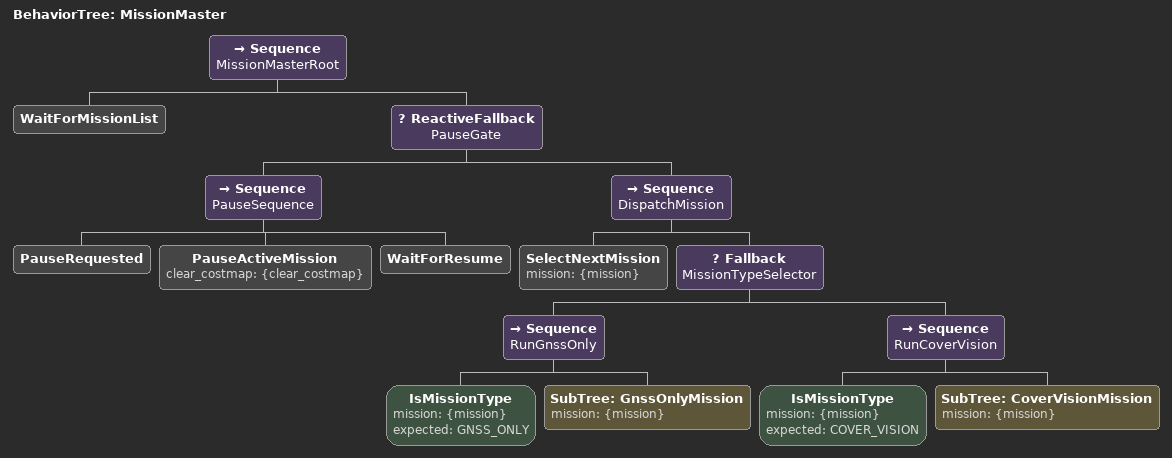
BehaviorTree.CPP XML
<?xml version="1.0" encoding="UTF-8"?>
<root BTCPP_format="3">
  <BehaviorTree ID="MissionMaster">
    <Sequence name="MissionMasterRoot">
      <WaitForMissionList/>
      <ReactiveFallback name="PauseGate">
        <Sequence name="PauseSequence">
          <PauseRequested/>
          <PauseActiveMission clear_costmap="{clear_costmap}"/>
          <WaitForResume/>
        </Sequence>
        <Sequence name="DispatchMission">
          <SelectNextMission mission="{mission}"/>
          <Fallback name="MissionTypeSelector">
            <Sequence name="RunGnssOnly">
              <IsMissionType mission="{mission}" expected="GNSS_ONLY"/>
              <SubTree ID="GnssOnlyMission" mission="{mission}"/>
            </Sequence>
            <Sequence name="RunCoverVision">
              <IsMissionType mission="{mission}" expected="COVER_VISION"/>
              <SubTree ID="CoverVisionMission" mission="{mission}"/>
            </Sequence>
          </Fallback>
        </Sequence>
      </ReactiveFallback>
    </Sequence>
  </BehaviorTree>

</root>
